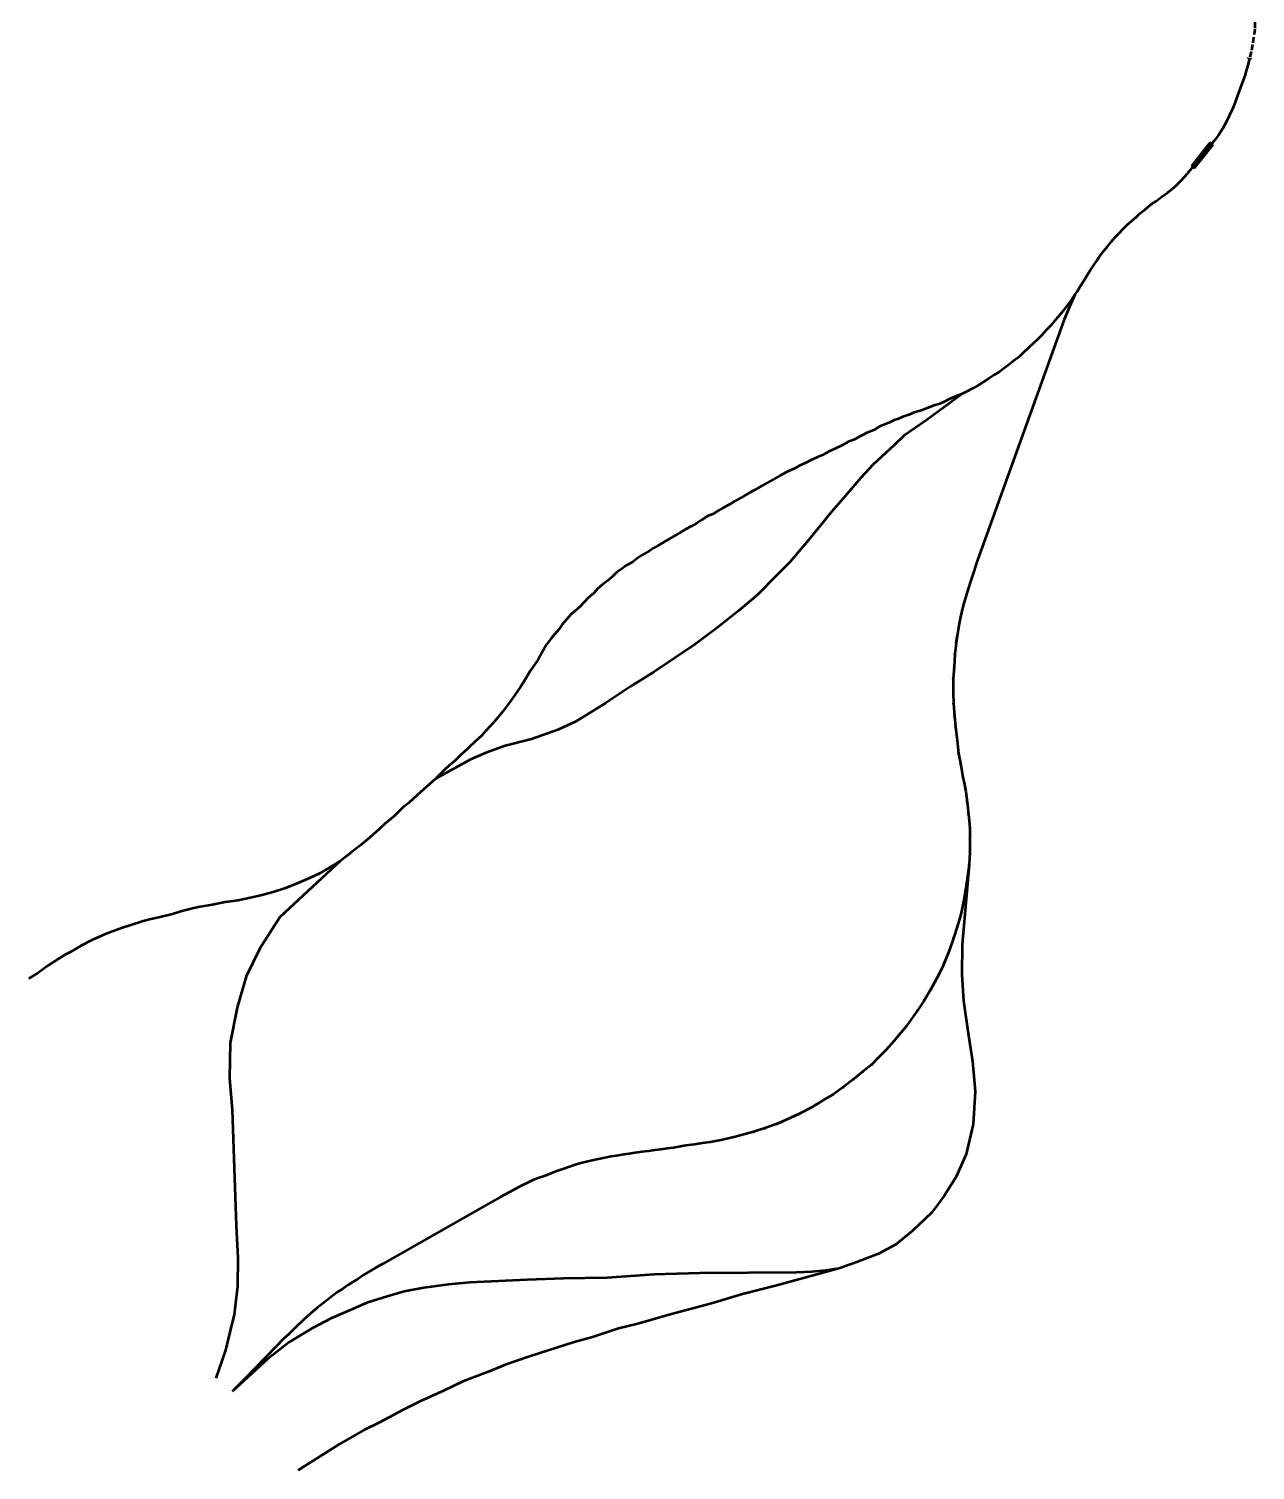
# Model space of a CAD drawing. Header units: metres. Extents: x 627729 to 750862, y 4209977 to 4428692.
# Drawn here: x 672613 to 697053, y 4209977 to 4238702 of the extents above; entities that cross this region are included whole.
import ezdxf

# ---------------------------------------------------------------- set-up
doc = ezdxf.new("R2010")
doc.units = ezdxf.units.M
doc.header["$MEASUREMENT"] = 0
doc.linetypes.add('DGN Style 2', pattern=[189.44340476546586, 113.6660428592795, -75.77736190618634])
for name, color, linetype, lineweight in [('Nivel 10', 7, 'Continuous', 0), ('Nivel 11', 7, 'Continuous', 0), ('Nivel 22', 7, 'Continuous', 0), ('Nivel 23', 7, 'Continuous', 0), ('Nivel 24', 7, 'Continuous', 0), ('Nivel 26', 7, 'Continuous', 0), ('Nivel 27', 7, 'Continuous', 0), ('Nivel 28', 7, 'Continuous', 0)]:
    doc.layers.add(name, color=color, linetype=linetype, lineweight=lineweight)

msp = doc.modelspace()

# ---------------------------------------------------------------- linework, layer by layer
at = {"layer": 'Nivel 10', "color": 120, "linetype": 'Continuous', "lineweight": 53}
for p, q in [((696182.9702529985, 4236410.976839198, -0.004107791375469222), (695697.0646400341, 4235813.452735679, -0.0058699301126133)), ((696152.7436201056, 4236435.038764001, -0.003717459639271218), (695782.131803949, 4235973.980710776, -0.005445112460707419)), ((695845.9521588794, 4235922.042750023, -0.006279488509781182), (696213.1968855861, 4236386.914914701, -0.004498428296761986)), ((696213.1968855861, 4236386.914914701, -0.004498428296761986), (696152.7436201056, 4236435.038764001, -0.003717459639271218)), ((695782.131803949, 4235973.980710776, -0.005445112460707419), (695845.9521588794, 4235922.042750023, -0.006279488509781182))]:
    msp.add_line(p, q, dxfattribs=at)
msp.add_polyline3d([(696939.9029960021, 4238115.128178045, 0), (696912.2728473769, 4237996.948759423, -0.04), (696875.5818643757, 4237865.171746879, -0.04), (696846.2300338756, 4237765.502329173, -0.04), (696796.9270677816, 4237623.847291177, -0.04), (696728.6292373425, 4237447.161392255, -0.04), (696654.6277626881, 4237240.680885952, -0.04), (696605.9980816065, 4237123.039745781, 0), (696534.0929883724, 4236969.74523484, 0), (696476.5982415235, 4236840.519192786, 0), (696405.2341047396, 4236707.502417676, 0), (696320.9852665792, 4236580.985883053, -0.02), (696227.0063557848, 4236464.258481094, -0.04), (696182.9702529985, 4236410.976839198, -0.004107791375469222)], dxfattribs=at)
at = {"layer": 'Nivel 11', "color": 7, "linetype": 'DGN Style 2', "lineweight": 53}
msp.add_polyline3d([(697049.0656016724, 4239283.344652852, 0), (697050.1925440229, 4239146.056113773, 0), (697053.3969423505, 4238993.333418989, 0), (697047.1700619527, 4238832.380482498, 0), (697043.8856779687, 4238702.501569567, -0.04), (697023.2532560198, 4238533.297007355, 0), (697002.4440107425, 4238386.931026949, 0), (696975.2917865536, 4238247.540897245, 0), (696939.9029960021, 4238115.128178045, 0), (696939.9029960021, 4238115.128178045, 0)], dxfattribs=at)
at = {"layer": 'Nivel 11', "color": 7, "linetype": 'Continuous', "lineweight": 30}
msp.add_polyline3d([(696897.0481185339, 4238112.523441877, 0.02), (696906.6174111149, 4238121.976654867, 0.04), (696941.3012717062, 4238114.831672414, 0.04), (696975.1244199957, 4238108.530286875, 0.02), (696979.747909177, 4238097.389759209, 0.02)], dxfattribs=at)
at = {"layer": 'Nivel 22', "color": 1, "linetype": 'Continuous', "lineweight": 53, "extrusion": (6.376279792308756e-06, -9.095779957405915e-06, 0.9999999999383049), "elevation": -34.09793783682221}
msp.add_lwpolyline([(693460.8156657891, 4233400.019665077), (693506.1268969028, 4233467.812092217), (693567.4677303587, 4233568.245395849), (693638.9175545671, 4233678.461077485), (693698.7636921401, 4233777.876207346), (693764.3953798087, 4233884.852679105), (693836.054730065, 4233989.418648531), (693888.6857954626, 4234071.609998672), (693949.0953385964, 4234162.720255948), (694036.5374632902, 4234277.31326172), (694107.3144031955, 4234366.072986752), (694181.7721991452, 4234453.719804591), (694263.5265342956, 4234547.785072395), (694341.2158345033, 4234627.496394154), (694423.1634024796, 4234718.073015759), (694508.1818283318, 4234799.880655461), (694586.5951801772, 4234872.120590154), (694683.3150526072, 4234951.762386172), (694764.2032706286, 4235027.860343572), (694863.141889969, 4235101.048925989), (694974.245313532, 4235199.177333537), (695080.7225848702, 4235268.812521992), (695181.7984850112, 4235346.35322148), (695312.9615307555, 4235440.768753879), (695456.9808459163, 4235556.974855755), (695585.3757453532, 4235686.431552742), (695697.064625929, 4235813.452600753)], dxfattribs=at)
at = {"layer": 'Nivel 22', "color": 1, "linetype": 'Continuous', "lineweight": 53}
msp.add_polyline3d([(693460.8154527422, 4233400.019789117, -0.01356303598132267), (693374.1994766076, 4233270.53653035, -0.01415417950987274), (693303.6765382855, 4233185.675170141, -0.01445814386425367), (693219.6386068302, 4233075.531498765, -0.01489822077089755), (693131.6920108646, 4232971.124819788, -0.01526505325479904), (693061.151922361, 4232888.544586932, -0.01554948576311533), (692980.1747895749, 4232791.95603534, -0.01589098788415174), (692891.2798361155, 4232696.837165136, -0.01617236854152043), (692795.0772362438, 4232592.14058443, -0.01649159215063936), (692714.1662953581, 4232510.11859096, -0.01670827356791894), (692636.7057863094, 4232436.567916807, -0.01687276833399457), (692533.9037989441, 4232344.941605274, -0.01703970458082827), (692444.940245674, 4232258.947246315, -0.01724173711355937), (692347.2305636768, 4232167.742483291, -0.01743552964873196), (692248.3691329691, 4232089.507993713, -0.01751091036713767), (692151.7744926298, 4232013.586282541, -0.01757988219855342), (692046.7719067966, 4231934.21375042, -0.01762779625843074), (691959.9379445784, 4231868.781192359, -0.01766563921018097), (691847.6767546617, 4231796.678635517, -0.0176067384868923), (691745.8869090853, 4231734.022142705, -0.01753013702810755), (691629.7856544694, 4231658.532067019, -0.01747734000671407), (691537.6388454848, 4231598.641551866, -0.0174352244636372), (691434.0380346079, 4231543.155037995, -0.01728568376720481), (691308.2079937132, 4231476.304623249, -0.01709921567430647), (691197.4000286874, 4231421.244701376, -0.01690237128818628), (691072.6507293923, 4231374.239593798, -0.01655171361430708), (690944.3162071597, 4231313.321119724, -0.01629932554094058), (690855.382138432, 4231270.146643574, -0.01613238929410687), (690748.0246046328, 4231223.558041018, -0.0158836634418775), (690650.3762996307, 4231194.301974853, -0.01554399243140965), (690534.5765205846, 4231148.824806971, -0.01523453474532304), (690395.4643626208, 4231095.829500107, -0.01484817041535691), (690254.3206979583, 4231055.967764215, -0.0143366801965392), (690150.6341373943, 4231011.886889248, -0.01408856471449934), (690032.195084994, 4230966.899615467, -0.01375865962706381), (689924.2788268685, 4230924.515021516, -0.01346995452742088), (689856.9638132878, 4230903.751838435, -0.0132410657063509), (689750.1821543016, 4230850.678099307, -0.01305154576250496), (689750.1821543016, 4230850.678099307, -0.01305154576250496), (689566.4081453902, 4230778.637454757, -0.01255897701956236), (689451.5248319957, 4230704.743664052, -0.01249977111117893), (689316.4732801295, 4230649.172284616, -0.01216040528580584), (689229.1296353037, 4230604.791420942, -0.0120136112552263), (689132.2948960846, 4230560.80549852, -0.01180608539078951), (689069.0085964538, 4230518.33742912, -0.0117886898403882), (688940.0295999023, 4230473.028602863, -0.01139774773400067), (688829.493625599, 4230405.161705679, -0.0113129062776574), (688678.6088402966, 4230328.838619953, -0.01105655079805902), (688553.5556578265, 4230275.51167394, -0.01075838496047853), (688428.9950080875, 4230203.414160589, -0.01062501907406842), (688329.3004538103, 4230165.881723991, -0.01034455397198401), (688196.3980504776, 4230104.899948118, -0.01006500442518387), (688098.5830616169, 4230051.073021333, -0.009936216315195166), (687967.5749656667, 4229995.206696677, -0.009623706778160955), (687885.6961098056, 4229948.444709006, -0.009530625324259164), (687738.430847499, 4229881.472734153, -0.009215674306466873), (687601.9432209235, 4229806.57759209, -0.009034089175084688), (687444.4443055514, 4229721.914834132, -0.00880947294534135), (687328.9679674673, 4229656.787307962, -0.008671224097415083), (687220.8507257302, 4229594.394109012, -0.008554033021027254), (687089.1343711661, 4229515.879804377, -0.008432569353312784), (687006.8658821376, 4229474.201617176, -0.008293099765007477), (686895.4330002746, 4229408.779146092, -0.008182012390514849), (686792.7462471388, 4229348.567078768, -0.008078554643391217), (686672.5157869197, 4229284.777586902, -0.007900021362956634), (686575.4457637257, 4229225.345314799, -0.0078240302743614), (686452.272146672, 4229155.723878292, -0.007677846613971373), (686356.2166731773, 4229101.57035554, -0.007562486648152105), (686241.4853013704, 4229030.837484359, -0.007477034821619313), (686140.6071059298, 4228987.146506852, -0.007242347483748895), (686028.5150074771, 4228915.923741875, -0.00717703787347026), (685927.0976451918, 4228850.46457625, -0.007126682332834864), (685806.6980932035, 4228785.795292825, -0.00695455793939024), (685707.6823129979, 4228728.090953093, -0.00685201574755089), (685586.0819699698, 4228659.544257027, -0.006705832087160864), (685491.7860121464, 4228605.064138005, -0.006604205450605792), (685382.1126459548, 4228539.315070956, -0.006506241035187841), (685300.0475484482, 4228493.95441969, -0.006400036622211371), (685155.034334544, 4228407.885281838, -0.006263008514664143), (685063.5810415967, 4228349.232805261, -0.006214484084597308), (684980.6876360363, 4228297.19206885, -0.006160771507919553), (684845.9938248848, 4228217.408075198, -0.006032288583025605), (684740.8711896116, 4228154.003437605, -0.005941648609881893), (684643.7864244515, 4228073.161224098, -0.006050294503616444), (684519.9021408734, 4228004.582876979, -0.005890682699056978), (684433.7445451217, 4227942.669484848, -0.005902279732657857), (684334.8316644796, 4227871.278378552, -0.005918149357585376), (684242.8563548692, 4227788.576585589, -0.006073793755912962), (684149.6459541612, 4227706.559635608, -0.006215704824976348), (684042.0383944212, 4227623.114741966, -0.006282845545823542), (683949.8082436598, 4227550.938796655, -0.006346018860438856), (683871.7914172795, 4227457.901062044, -0.006675313577684867), (683761.7994256417, 4227364.42021485, -0.006814477980895413), (683687.723155919, 4227284.774301889, -0.007051911984618671), (683595.8850456252, 4227183.82348674, -0.007365642262031922), (683504.4170107121, 4227103.761068759, -0.00750144962920011), (683426.1772353282, 4227040.377994934, -0.007573473311563463), (683329.6536024049, 4226931.640703452, -0.007925962096011232), (683245.0397964416, 4226827.98216895, -0.008306527909176917), (683178.4941221351, 4226728.259305399, -0.008762779625843074), (683089.4129270302, 4226634.5417716, -0.00903073213904233), (683017.6720474868, 4226548.084126103, -0.00934110538041322), (682932.8058079774, 4226431.260369274, -0.009833674123355816), (682764.5293118076, 4226136.301290933, -0.007897885067293314), (682764.5293118076, 4226136.301290933, -0.007897885067293314), (682613.6259672842, 4225914.69077517, -0.008135013885921812), (682613.6259672842, 4225914.69077517, -0.008135013885921812), (682483.4934086123, 4225704.056795252, -0.008402356028931548), (682414.2579689932, 4225586.763370465, -0.008561357463301493), (682199.9290191351, 4225285.613100071, -0.008854335154271066), (682199.9290191351, 4225285.613100071, -0.008854335154271066), (682054.4163505967, 4225092.754137089, -0.00901608325449385), (682054.4163505967, 4225092.754137089, -0.00901608325449385), (681893.2354960785, 4224896.349053621, -0.00913937803277688), (681893.2354960785, 4224896.349053621, -0.00913937803277688), (681729.4147926269, 4224715.13662862, -0.009205603198339794), (681634.0240781883, 4224615.001456954, -0.00922696615497299), (681521.9826300852, 4224512.919725333, -0.009201940977202673), (681521.9826300852, 4224512.919725333, -0.009201940977202673), (681371.923790704, 4224366.199785455, -0.009200415051728875), (681371.923790704, 4224366.199785455, -0.009200415051728875), (681207.4936832789, 4224221.085751518, -0.009148533585619678), (681101.3409515672, 4224113.049040193, -0.009161046174504837), (680999.3933417768, 4224027.219997253, -0.009115573595385602), (680899.6401281777, 4223931.765727714, -0.009107943968016603), (680719.6992126225, 4223756.217002472, -0.009104892117069002), (680719.6992126225, 4223756.217002472, -0.009104892117069002), (680536.8957216102, 4223598.644652546, -0.00903500473036897), (680536.8957216102, 4223598.644652546, -0.00903500473036897), (680360.9569219032, 4223437.160149236, -0.008999298074282052), (680360.9569219032, 4223437.160149236, -0.008999298074282052), (680179.3652790918, 4223271.56213416, -0.008959318826868496), (680075.4525724052, 4223188.932213508, -0.008897061067537461), (680075.4525724052, 4223188.932213508, -0.008897061067537461), (679899.0946137883, 4223018.445592822, -0.008889126255073702), (679899.0946137883, 4223018.445592822, -0.008889126255073702), (679708.0181505783, 4222861.025227516, -0.00879268776512955), (679602.40251442, 4222756.956388135, -0.008794213690603351), (679602.40251442, 4222756.956388135, -0.008794213690603351), (679408.3064836573, 4222583.872239754, -0.008738670003357037), (679408.3064836573, 4222583.872239754, -0.008738670003357037), (679214.1841593677, 4222425.357641529, -0.008636127811517685), (679214.1841593677, 4222425.357641529, -0.008636127811517685), (679045.2670427564, 4222293.601143224, -0.008526871547593615), (678940.378361156, 4222208.928396253, -0.008468276009399702), (678823.9546934415, 4222122.454729758, -0.00837885677663503), (678823.9546934415, 4222122.454729758, -0.00837885677663503), (678629.6552708517, 4222001.755864131, -0.00815393536179693), (678629.6552708517, 4222001.755864131, -0.00815393536179693), (678408.486766564, 4221871.534383983, -0.007874691000091557), (678408.486766564, 4221871.534383983, -0.007874691000091557), (678204.4600769067, 4221772.724047365, -0.007548448133793145), (678204.4600769067, 4221772.724047365, -0.007548448133793145), (677973.7607379375, 4221676.176929533, -0.007130649739066744), (677973.7607379375, 4221676.176929533, -0.007130649739066744), (677730.0067687002, 4221575.460581988, -0.006685079500717185), (677730.0067687002, 4221575.460581988, -0.006685079500717185), (677485.0212308115, 4221493.697061678, -0.006174504837183752), (677485.0212308115, 4221493.697061678, -0.006174504837183752), (677234.2386190374, 4221427.423825495, -0.005595873897518846), (677234.2386190374, 4221427.423825495, -0.005595873897518846), (676935.1216660055, 4221363.572137516, -0.004856715598010194), (676780.064243904, 4221332.729769586, -0.00446607867671743), (676780.064243904, 4221332.729769586, -0.00446607867671743), (676523.6744175543, 4221297.375038301, -0.003769951475569933), (676523.6744175543, 4221297.375038301, -0.003769951475569933), (676266.0073943296, 4221245.941117893, -0.003121738334299753), (676266.0073943296, 4221245.941117893, -0.003121738334299753), (676028.5674880216, 4221205.158249153, -0.00250312814722129), (675898.427198706, 4221179.75284341, -0.00217383342997528), (675898.427198706, 4221179.75284341, -0.00217383342997528), (675662.0027082126, 4221119.158476211, -0.001622058778649251), (675662.0027082126, 4221119.158476211, -0.001622058778649251), (675473.4736796168, 4221058.067605822, -0.001223181859797967), (675473.4736796168, 4221058.067605822, -0.001223181859797967), (675207.0163090915, 4220991.890636006, -0.0005948057496871853), (675041.8453285317, 4220955.722742393, -0.0001895199438459426), (674891.9168013551, 4220917.741239661, 0.0001617481002227851), (674891.9168013551, 4220917.741239661, 0.0001617481002227851), (674643.9901919614, 4220837.134015625, 0.0006854457228308969), (674643.9901919614, 4220837.134015625, 0.0006854457228308969), (674460.5703375348, 4220779.831172521, 0.001080355235450301), (674460.5703375348, 4220779.831172521, 0.001080355235450301), (674237.7901605273, 4220698.234806971, 0.00152134769737846), (674109.3334659871, 4220644.666753441, 0.001754509109775079), (674109.3334659871, 4220644.666753441, 0.001754509109775079), (673879.9441914121, 4220545.986887418, 0.002161320841090121), (673879.9441914121, 4220545.986887418, 0.002161320841090121), (673649.5004458753, 4220428.444115726, 0.002510452589495529), (673649.5004458753, 4220428.444115726, 0.002510452589495529), (673451.6114932707, 4220306.325533005, 0.002742393261513108), (673333.5108041628, 4220244.372126835, 0.002915738395336772), (673207.3861632129, 4220165.217439192, 0.003059480574968719), (673207.3861632129, 4220165.217439192, 0.003059480574968719), (672999.9338944671, 4220034.456427198, 0.003293557542649617), (672999.9338944671, 4220034.456427198, 0.003293557542649617), (672798.0625464645, 4219887.346460158, 0.003457441938535722), (672612.7761976989, 4219778.606927397, 0.003692434461500901)], dxfattribs=at)
at = {"layer": 'Nivel 23', "color": 33, "linetype": 'Continuous', "lineweight": 53}
msp.add_polyline3d([(691204.9450712608, 4231424.313372906, -0.009104892117069002), (690503.638436842, 4230903.65801233, -0.029104892117069), (690055.586674398, 4230596.482290414, -0.009104892117069002), (689859.3958244575, 4230405.532956633, -0.009104892117069002), (689440.9716248055, 4230019.060450148, -0.009104892117069002), (689195.287648854, 4229754.78431257, -0.009104892117069002), (688844.4587347027, 4229345.173288064, -0.009104892117069002), (688611.02773278, 4229074.560026856, -0.009104892117069002), (688354.6398168888, 4228763.558033693, -0.009104892117069002), (688150.0238959929, 4228514.749599292, -0.009104892117069002), (687776.4097924741, 4228074.615662099, -0.009104892117069002), (687525.9319553209, 4227819.04051149, -0.009104892117069002), (687133.3355983155, 4227424.809569689, -0.009104892117069002), (686746.7781145665, 4227093.404835353, -0.009104892117069002), (686339.3369093905, 4226769.690141911, -0.009104892117069002), (685888.4414514602, 4226435.474853053, -0.009104892117069002), (685077.7483596301, 4225886.669469894, -0.009104892117069002), (684602.9265263834, 4225598.425569933, -0.009104892117069002), (684103.7614880826, 4225261.17744438, -0.009104892117069002), (683513.9154554887, 4224899.279739982, -0.009104892117069002), (683154.9335193946, 4224731.552290109, -0.009104892117069002), (682632.4735938597, 4224547.583444929, -0.009104892117069002), (682104.7136109502, 4224414.262419508, -0.009104892117069002), (681719.0112537005, 4224274.042144231, -0.009104892117069002), (681415.0156920073, 4224140.092725608, -0.009104892117069002), (680719.6992327647, 4223756.2170806, -0.009104892117069002)], dxfattribs=at)
at = {"layer": 'Nivel 24', "color": 92, "linetype": 'Continuous', "lineweight": 53}
msp.add_lwpolyline([(678823.9519467758, 4222122.457336345), (677613.2342896818, 4220995.630819728), (677217.46897763, 4220376.675969115), (676944.4370558794, 4219817.630355846), (676764.4728339488, 4219197.05854854), (676624.9257335124, 4218496.821731926), (676612.0257634205, 4217783.595025483), (676667.4107144383, 4217157.37807001), (676713.5918262276, 4215805.325370342), (676742.1478966643, 4214852.909960326), (676776.3363490707, 4214211.903394269), (676771.3472933135, 4213646.777384869), (676707.4641666921, 4213079.923460494), (676619.9792437514, 4212726.900884121), (676531.141150853, 4212371.384355907), (676337.8364192634, 4211808.765375836)], dxfattribs=at)
at = {"layer": 'Nivel 26', "color": 32, "linetype": 'Continuous', "lineweight": 53}
for p, q in [((691092.7903262429, 4226462.651889706, -0.003400982696005127), (691115.5741941588, 4226598.544832911, -0.003392437513351848)), ((688526.4397198402, 4217396.964932707, -0.001870174260689108), (688644.1780541398, 4217466.420639669, -0.002079836420789209)), ((687866.849620655, 4217033.81735374, -0.000686361278115177), (687992.6256242561, 4217094.300704672, -0.0009155552842799159)), ((687506.9195016328, 4216876.092804041, -2.380443739127781e-05), (687634.5092641987, 4216928.622561113, -0.0002600177007354961))]:
    msp.add_line(p, q, dxfattribs=at)
at = {"layer": 'Nivel 26', "color": 32, "linetype": 'Continuous', "lineweight": 53, "extrusion": (6.376279792318642e-06, -9.095779957412829e-06, 0.9999999999383049), "elevation": -34.09793783819607}
msp.add_lwpolyline([(693460.8154390367, 4233400.019654701), (693506.1266701503, 4233467.812081841), (693567.4675036062, 4233568.245385474), (693638.9173278146, 4233678.461067109), (693698.7634653876, 4233777.876196969), (693764.3951530561, 4233884.85266873), (693836.0545033125, 4233989.418638154), (693888.68556871, 4234071.609988296), (693949.0951118439, 4234162.720245571), (694036.5372365377, 4234277.313251344), (694107.3141764429, 4234366.072976375), (694181.7719723927, 4234453.719794214), (694263.5263075432, 4234547.785062018), (694341.2156077507, 4234627.496383778), (694423.163175727, 4234718.073005383), (694508.1816015793, 4234799.880645085), (694586.5949534246, 4234872.120579778), (694683.3148258546, 4234951.762375796), (694764.203043876, 4235027.860333195), (694863.1416632165, 4235101.048915613), (694974.2450867795, 4235199.177323162), (695080.7223581177, 4235268.812511616), (695181.7982582586, 4235346.353211103), (695312.961304003, 4235440.768743503), (695456.9806191638, 4235556.974845379), (695585.3755186005, 4235686.431542365), (695697.0643991765, 4235813.452590377)], dxfattribs=at)
at = {"layer": 'Nivel 26', "color": 32, "linetype": 'Continuous', "lineweight": 53}
msp.add_polyline3d([(693460.8154530473, 4233400.019789727, -0.01356303598132267), (693351.9243958861, 4233163.609807733, -0.005262916959135715), (693298.7846198919, 4233037.189624928, -0.005206457716605122), (693245.0131949828, 4232911.95822779, -0.02), (691490.4215024263, 4228037.45227485, -0.003569750053407392), (691490.4215024263, 4228037.45227485, -0.003569750053407392), (691450.9868782618, 4227908.338366039, -0.003542283394878994), (691373.7621509447, 4227667.406754357, -0.00348338267159032), (691373.7621509447, 4227667.406754357, -0.00348338267159032), (691304.8285433516, 4227453.04247383, -0.003430585650196845), (691304.8285433516, 4227453.04247383, -0.003430585650196845), (691235.2377864926, 4227211.311688589, -0.003387249366740928), (691235.2377864926, 4227211.311688589, -0.003387249366740928), (691183.4510168767, 4226985.111051363, -0.04), (691152.3386779381, 4226849.956320689, -0.04), (691115.5741941588, 4226598.544832911, -0.003392437513351848), (691092.7903262429, 4226462.651889706, -0.003400982696005127), (691070.9178716391, 4226242.836365245, -0.003445234534745323), (691054.1267467269, 4225986.607928709, -0.003514511551255837), (691036.9236683248, 4225751.615468917, -0.003574327829828791), (691033.3324622334, 4225613.031364483, -0.003622547074800867), (691035.2915082248, 4225472.187581713, -0.003683278908658101), (691039.5365282143, 4225255.303325602, -0.003779107028412732), (691060.6015424056, 4225006.390234993, -0.00392162846766564), (691082.0727362895, 4224793.892621845, -0.004050111392559588), (691111.0037012849, 4224516.668315073, -0.004220099490340892), (691140.5645719778, 4224261.410237434, -0.004382152775658437), (691187.0923920408, 4224032.650569781, -0.00456801049836726), (691229.4610299998, 4223787.9070983, -0.004751731925412762), (691258.0939790033, 4223642.697190771, -0.004868007446516312), (691286.0532691429, 4223496.246367687, -0.004983062227240822), (691314.6647477645, 4223287.984730368, -0.005124668111209449), (691341.0917865536, 4223043.598690756, -0.005276039918210395), (691365.9015488144, 4222787.316721091, -0.00542893765068514), (691366.7947849971, 4222538.102296518, -0.005531174657429732), (691364.8324030275, 4222296.111213721, -0.005624256111331522), (691354.0142188788, 4222047.912986541, -0.005702383495590075), (691319.5577227089, 4221803.133608203, -0.005731376079592272), (691282.0194021425, 4221535.438160039, -0.005763115329447311), (691239.8306946013, 4221301.382717063, -0.005772270882290109), (691185.4806341747, 4221052.653308512, -0.00576250495925779), (691115.4044459366, 4220802.894878079, -0.005721610156559954), (691043.5334888761, 4220579.553111972, -0.005666371654408399), (690956.0783977783, 4220324.532248909, -0.005592516861476485), (690865.2219959105, 4220115.557984863, -0.005493331705679494), (690811.9922333445, 4219985.999769585, -0.00543809320352794), (690704.4033433028, 4219767.603713187, -0.005308999908444472), (690585.1030329295, 4219550.223854488, -0.005155796990874966), (690458.9323972289, 4219338.022117984, -0.004986724448377941), (690321.1048295541, 4219137.63713065, -0.004789269692068239), (690240.0610638753, 4219021.639549547, -0.00467268898586993), (690096.655999939, 4218818.113964965, -0.004465163121433149), (689947.2259877315, 4218640.346278572, -0.004235358745078891), (689855.7826206245, 4218535.509245277, -0.004093142490920743), (689692.3502529985, 4218345.620910672, -0.003839838862269967), (689523.3238804286, 4218178.717567979, -0.003566087832270272), (689410.9805883969, 4218061.53773339, -0.003386638996551408), (689235.7765385907, 4217919.516498917, -0.003090609454634235), (689047.9174504838, 4217767.856448255, -0.002772606585894345), (688840.2275408185, 4217609.984123966, -0.002417371135593738), (688840.2275408185, 4217609.984123966, -0.002417371135593738), (688644.1780541398, 4217466.420639669, -0.002079836420789209), (688526.4397198402, 4217396.964932707, -0.001870174260689108), (688315.9404257332, 4217270.179296243, -0.001496932889797662), (688195.7501724296, 4217199.773748283, -0.001282692953276162), (687992.6256242561, 4217094.300704672, -0.0009155552842799159), (687866.849620655, 4217033.81735374, -0.000686361278115177), (687634.5092641987, 4216928.622561113, -0.0002600177007354961), (687506.9195016328, 4216876.092804041, -2.380443739127781e-05), (687283.8221378216, 4216795.057562182, 0.0003933835871456038), (687052.9025760675, 4216721.608223517, 0.0008294930875576037), (686687.1737159337, 4216619.780983611, 0.00152592547379986), (686437.6404736473, 4216561.298248542, -0.001216162602618488), (686198.3277965636, 4216516.754101383, -0.02), (686082.9660338146, 4216499.280316477, -0.02), (685954.3411972411, 4216478.348026979, -0.001144749290444655), (685880.102938017, 4216465.844897611, -0.001132847071749016), (685709.6519702751, 4216445.541556749, -0.001073641163365581), (685598.7371507919, 4216426.710368359, -0.001056550798059023), (685463.422628254, 4216403.953203528, -0.001034882656331065), (685333.3377541429, 4216385.776278573, -0.02), (685211.5769066438, 4216369.824746849, -0.02), (685086.5983220923, 4216353.40430372, -0.02), (684961.0361903745, 4216336.969358196, -0.0008874782555619984), (684829.3945084994, 4216320.184367199, -0.02), (684689.137833491, 4216299.817690665, -0.0008108767967772454), (684579.5701870784, 4216283.46807825, -0.0007855464339121677), (684474.216680807, 4216267.747296976, -0.00076082644123661), (684324.1814374217, 4216241.653239845, -0.000740073854792932), (684219.3475063326, 4216226.295058138, -0.0007144383068330943), (684092.8843681143, 4216202.008001648, -0.000705587939085055), (683969.2306567584, 4216178.140165715, -0.0006976531266212958), (683838.6118643758, 4216148.468037966, -0.02), (683727.1493221839, 4216121.728607746, -0.02), (683614.5494067201, 4216092.713480941, -0.02), (683498.0321942808, 4216062.787346721, -0.0007593005157628103), (683386.1729847102, 4216025.570824916, -0.0008114871669667653), (683253.4732358776, 4215976.122285226, -0.0008935819574571978), (683138.8045997497, 4215938.486542558, -0.0009448530533768732), (683016.5149601734, 4215888.595910215, -0.001037018951994385), (682902.4943983277, 4215845.025898618, -0.02), (682781.5851948607, 4215804.095683462, -0.02), (682672.5043812372, 4215760.574455703, -0.02), (682553.8199661245, 4215704.125594958, -0.02), (682437.1060786768, 4215647.629529404, -0.001490829187902463), (682336.1438294626, 4215596.148852504, -0.00163335062715537), (682179.4967833491, 4215512.550867641, -0.001798760948515275), (682006.36494644, 4215417.159426558, -0.002023377178258614), (681841.5463090915, 4215327.56957854, -0.002232734153263955), (679665.820423597, 4214091.258709983, -0.005199133274330882), (679531.8293313395, 4214016.246341136, -0.005377361369670706), (679404.6688637958, 4213935.981716666, -0.005581225012970367), (679291.9600930815, 4213868.599683523, -0.02), (679176.32667745, 4213793.582447279, -0.005940733054597614), (679078.5117203284, 4213729.164557024, -0.02), (678969.1265001373, 4213661.168911405, -0.02), (678870.2689999085, 4213593.760012513, -0.02), (678768.3327118747, 4213529.075607471, -0.02), (678663.2574040955, 4213452.478608051, -0.006829126865443892), (678564.6718491166, 4213371.346672872, -0.00705923642689291), (678469.2043220313, 4213301.934999848, -0.02), (678354.6467668691, 4213208.590085147, -0.007510910367137669), (678274.246336253, 4213140.149135105, -0.007707449568163091), (678166.3826270333, 4213048.706303904, -0.02), (678080.1148149052, 4212969.216623432, -0.008203070162053286), (677931.9174437696, 4212828.799097873, -0.008619037446211128), (677792.1483529161, 4212689.639234901, -0.00903744621112705), (677696.0252714622, 4212601.748024537, -0.009295022431104465), (677538.7818625446, 4212435.749795221, -0.009801629688406019), (676922.1132041382, 4211806.427918027, -0.01170506912442396), (676668.2124933623, 4211545.826199224, 0)], dxfattribs=at)
for p in [(691070.9178716391, 4226242.836365245, -0.003445234534745323), (691054.1267467269, 4225986.607928709, -0.003514511551255837), (691036.9236683248, 4225751.615468917, -0.003574327829828791), (691039.5365282143, 4225255.303325602, -0.003779107028412732), (691060.6015424056, 4225006.390234993, -0.00392162846766564), (691082.0727362895, 4224793.892621845, -0.004050111392559588), (691111.0037012849, 4224516.668315073, -0.004220099490340892), (691140.5645719778, 4224261.410237434, -0.004382152775658437), (691187.0923920408, 4224032.650569781, -0.00456801049836726), (691229.4610299998, 4223787.9070983, -0.004751731925412762), (691314.6647477645, 4223287.984730368, -0.005124668111209449), (691341.0917865536, 4223043.598690756, -0.005276039918210395), (691365.9015488144, 4222787.316721091, -0.00542893765068514), (691366.7947849971, 4222538.102296518, -0.005531174657429732), (691364.8324030275, 4222296.111213721, -0.005624256111331522), (691354.0142188788, 4222047.912986541, -0.005702383495590075), (691319.5577227089, 4221803.133608203, -0.005731376079592272), (691282.0194021425, 4221535.438160039, -0.005763115329447311), (691239.8306946013, 4221301.382717063, -0.005772270882290109), (691115.4044459366, 4220802.894878079, -0.005721610156559954), (691185.4806341747, 4221052.653308512, -0.00576250495925779), (691043.5334888761, 4220579.553111972, -0.005666371654408399), (690956.0783977783, 4220324.532248909, -0.005592516861476485), (690865.2219959105, 4220115.557984863, -0.005493331705679494), (690704.4033433028, 4219767.603713187, -0.005308999908444472), (690585.1030329295, 4219550.223854488, -0.005155796990874966), (690321.1048295541, 4219137.63713065, -0.004789269692068239), (690458.9323972289, 4219338.022117984, -0.004986724448377941), (690096.655999939, 4218818.113964965, -0.004465163121433149), (689947.2259877315, 4218640.346278572, -0.004235358745078891), (689692.3502529985, 4218345.620910672, -0.003839838862269967), (689235.7765385907, 4217919.516498917, -0.003090609454634235), (689410.9805883969, 4218061.53773339, -0.003386638996551408), (689523.3238804286, 4218178.717567979, -0.003566087832270272), (689047.9174504838, 4217767.856448255, -0.002772606585894345), (688840.2275408185, 4217609.984123966, -0.002417371135593738), (688315.9404257332, 4217270.179296243, -0.001496932889797662), (687283.8221378216, 4216795.057562182, 0.0003933835871456038), (687052.9025760675, 4216721.608223517, 0.0008294930875576037)]:
    msp.add_point(p, dxfattribs=at)
at = {"layer": 'Nivel 27', "color": 33, "linetype": 'Continuous', "lineweight": 53}
msp.add_polyline3d([(691354.0142188788, 4222047.912986541, -0.005702383495590075), (691211.4113220619, 4220452.006708884, -0.02), (691208.415999939, 4219855.689354533, -0.02), (691240.8195687735, 4219333.237246315, 0), (691339.1467360455, 4218640.365710928, 0), (691419.0163603626, 4218126.32656148, 0), (691475.736333201, 4217521.419593188, 0), (691433.9929102451, 4216872.281284219, 0), (691295.5043287454, 4216277.675089877, 0), (691097.329091464, 4215825.743318888, 0), (690854.7454234444, 4215446.616848659, 0), (690606.5464702292, 4215109.362696005, 0), (690224.65399823, 4214744.829339274, 0), (689891.3461897642, 4214474.611280557, 0), (689544.2709186071, 4214288.172968536, 0), (689117.5919333476, 4214120.567441938, 0), (688753.8818768883, 4213998.951015351, 0), (688493.0353294472, 4213955.700612201, 0), (688217.0227118747, 4213929.548075808, -0.02), (687915.1212701803, 4213919.37154149, 0), (685982.5726749474, 4213905.590601825, 0), (685072.435835139, 4213880.19212714, 0), (684137.4715695669, 4213813.342673116, 0), (683265.5423184911, 4213796.280913419, 0), (682543.2236420789, 4213773.348980987, 0), (681828.2953566088, 4213737.649732963, 0), (681402.9693380535, 4213720.739341105, 0), (680974.19423719, 4213674.711696219, -0.02), (680483.7458989227, 4213610.610925626, 0), (680095.4819782098, 4213536.194945219, 0), (679755.066557207, 4213440.852676168, 0), (679350.5899905392, 4213309.668448134, 0), (679016.9701858577, 4213167.371513412, 0), (678646.2570375683, 4213007.856921293, 0), (678254.3896304208, 4212799.241493575, 0), (677804.1829844051, 4212526.515353252, -0.02), (677366.5104538102, 4212190.257251197, -0.02), (676668.2124933623, 4211545.826199224, 0)], dxfattribs=at)
at = {"layer": 'Nivel 28', "color": 31, "linetype": 'Continuous', "lineweight": 53}
msp.add_polyline3d([(688753.8818768883, 4213998.951015351, 0), (687466.2747071749, 4213644.420065004, 0), (686838.0008789331, 4213484.670694907, 0), (686219.4781048006, 4213301.989312113, 0), (685392.1371092869, 4213076.603938719, 0), (684748.2894668417, 4212896.80606708, 0), (684363.8726694541, 4212800.109797358, -0.02), (683845.3831943724, 4212630.67194403, 0), (683464.1572057253, 4212523.229477217, 0), (682961.4595587024, 4212361.742088382, 0), (682568.4430658895, 4212232.932255013, 0), (682107.7142896818, 4212077.196516923, 0), (681752.2099069186, 4211932.026519059, -0.02), (681260.6985509811, 4211741.897685782, 0), (680890.945447554, 4211564.638763695, 0), (680416.5849751275, 4211354.632063357, 0), (680062.0091698966, 4211174.630075991, 0), (679598.5502966399, 4210928.979164708, -0.02), (679287.4618811609, 4210775.003104343, 0), (678811.9779464095, 4210500.420298471, 0), (678466.4229490036, 4210281.796303904, -0.02), (677983.265549791, 4209977.425694449, 0)], dxfattribs=at)

doc.saveas('drawing.dxf')
